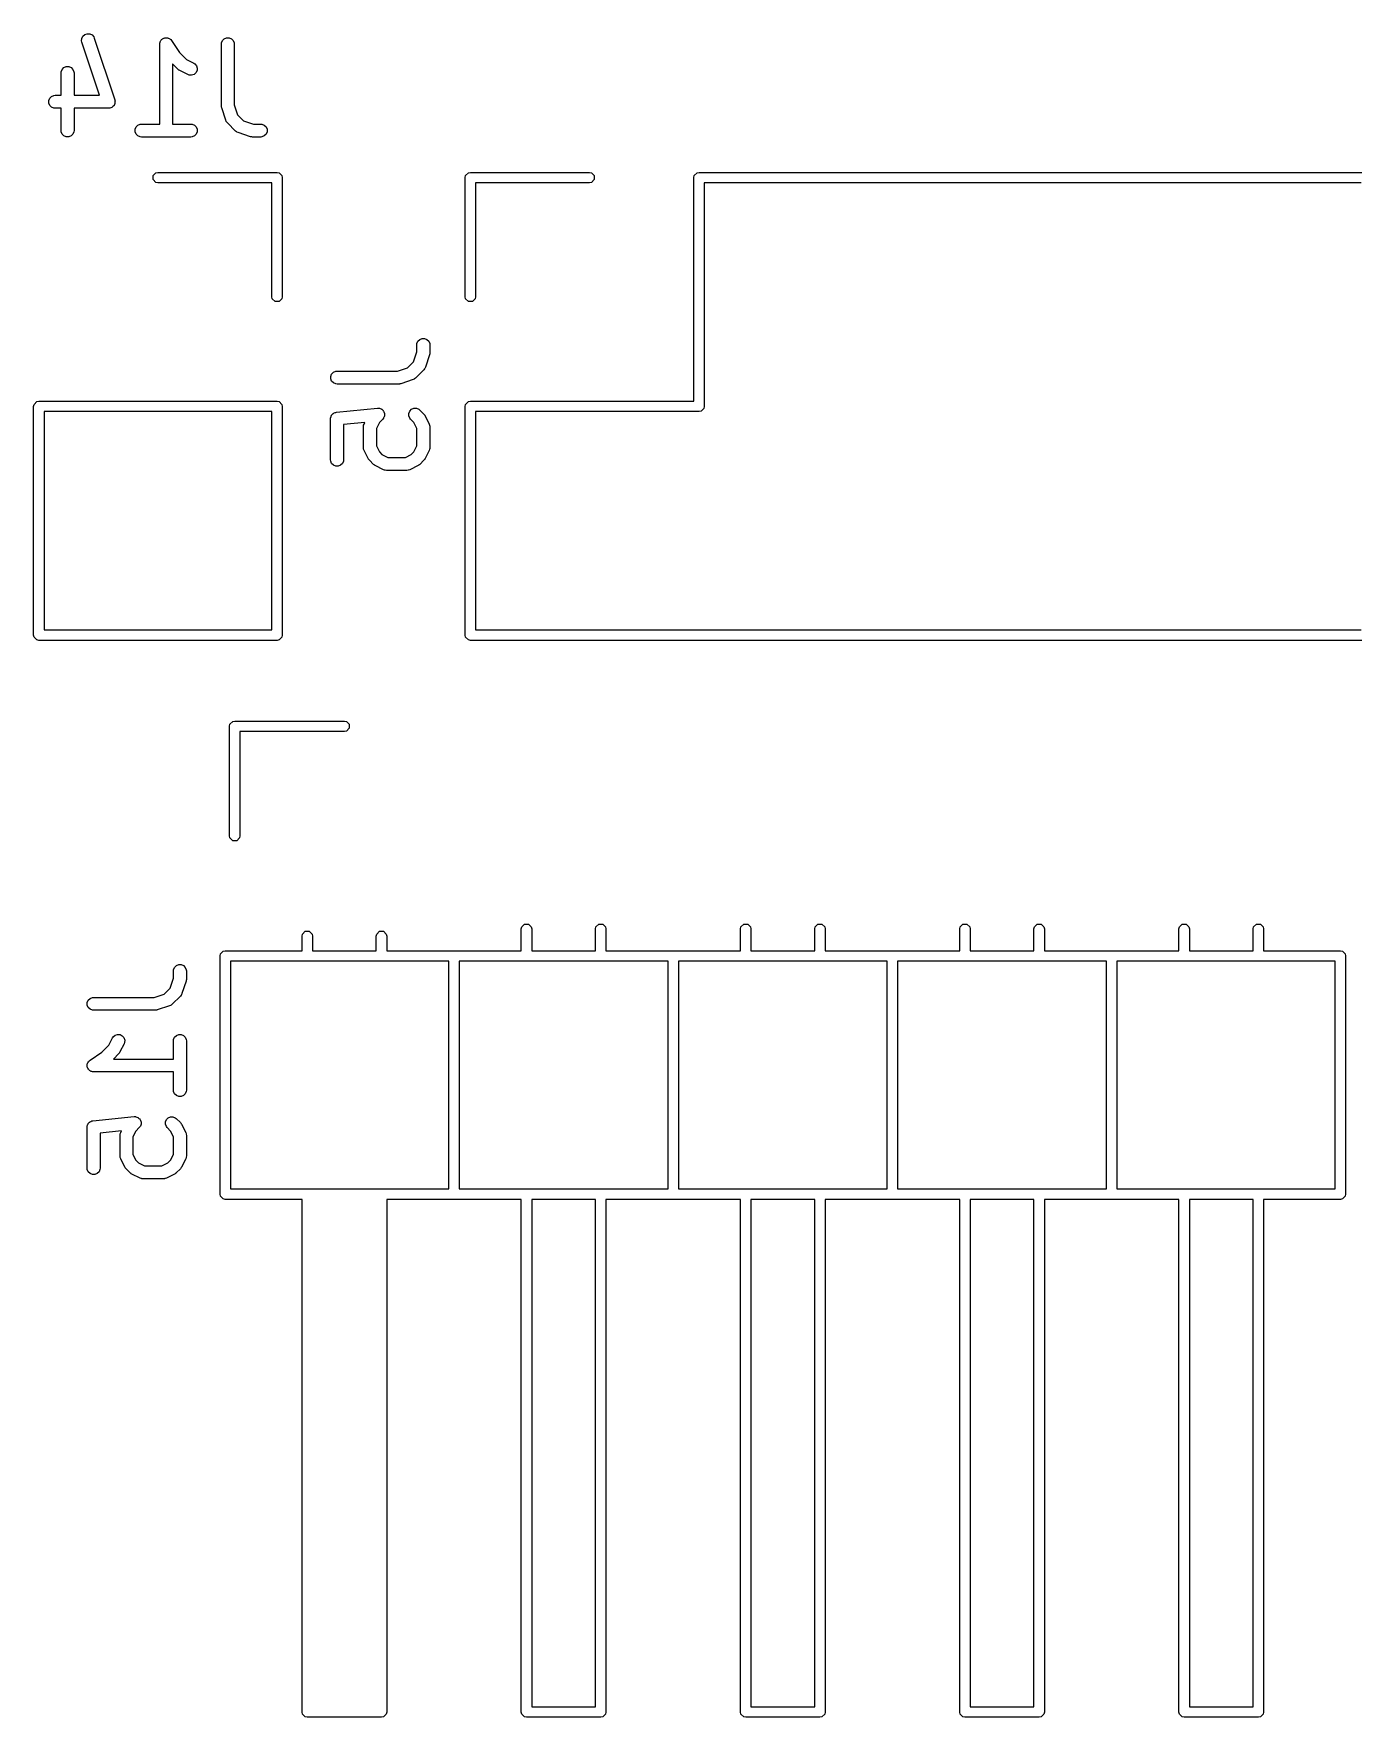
# Model space of a CAD drawing. Extents: x 46.4 to 82.7, y -157.5 to -82.3.
# Drawn here: x 52.56 to 67.85, y -157.45 to -137.95 of the extents above; entities that cross this region are included whole.
import ezdxf

# ---------------------------------------------------------------- set-up
doc = ezdxf.new("R2010")
doc.units = 0
doc.layers.add('BLACK', color=7, linetype='CONTINUOUS')

msp = doc.modelspace()

# ---------------------------------------------------------------- linework, layer by layer
at = {"layer": 'BLACK', "linetype": 'CONTINUOUS'}
for p, q in [((53.116064, -138.03658), (53.118139, -138.00739)), ((53.119324, -138.050917), (53.116064, -138.03658)), ((53.118139, -138.00739), (53.131225, -137.981217)), ((53.324513, -138.666485), (53.119324, -138.050917)), ((53.131225, -137.981217), (53.153332, -137.962043)), ((53.153332, -137.962043), (53.181095, -137.952789)), ((53.181095, -137.952789), (53.210285, -137.954864)), ((53.210285, -137.954864), (53.236458, -137.96795)), ((53.236458, -137.96795), (53.255632, -137.990057)), ((53.255632, -137.990057), (53.261626, -138.003483)), ((53.261626, -138.003483), (53.499721, -138.717767)), ((54.020237, -138.07474), (54.020252, -138.074663)), ((54.020242, -138.074766), (54.020237, -138.07474)), ((54.020237, -138.074819), (54.020242, -138.074766)), ((54.020237, -138.999819), (54.020237, -138.074819)), ((54.020252, -138.074663), (54.021678, -138.060187)), ((54.021678, -138.060187), (54.024519, -138.053326)), ((54.024519, -138.053326), (54.025976, -138.046046)), ((54.025976, -138.046046), (54.030064, -138.03994)), ((54.030064, -138.03994), (54.032877, -138.033151)), ((54.032877, -138.033151), (54.038127, -138.0279)), ((54.038127, -138.0279), (54.042259, -138.021731)), ((54.042259, -138.021731), (54.048373, -138.017654)), ((54.048373, -138.017654), (54.053569, -138.012459)), ((54.053569, -138.012459), (54.060429, -138.009617)), ((54.060429, -138.009617), (54.066608, -138.005498)), ((54.066608, -138.005498), (54.073816, -138.004072)), ((54.073816, -138.004072), (54.080605, -138.00126)), ((54.080605, -138.00126), (54.088032, -138.00126)), ((54.088032, -138.00126), (54.095316, -137.999819)), ((54.095316, -137.999819), (54.102521, -138.00126)), ((54.102521, -138.00126), (54.109869, -138.00126)), ((54.109869, -138.00126), (54.116729, -138.004101)), ((54.116729, -138.004101), (54.12401, -138.005558)), ((54.12401, -138.005558), (54.130115, -138.009646)), ((54.130115, -138.009646), (54.136905, -138.012459)), ((54.136905, -138.012459), (54.142155, -138.017709)), ((54.142155, -138.017709), (54.148325, -138.021841)), ((54.148325, -138.021841), (54.157545, -138.033099)), ((54.157545, -138.033099), (54.157597, -138.033151)), ((54.157597, -138.033151), (54.157606, -138.033173)), ((54.157606, -138.033173), (54.157641, -138.033216)), ((54.157641, -138.033216), (54.248759, -138.169894)), ((54.734523, -138.074819), (54.735964, -138.060187)), ((54.734523, -138.789104), (54.734523, -138.074819)), ((54.735964, -138.060187), (54.747163, -138.033151)), ((54.747163, -138.033151), (54.767855, -138.012459)), ((54.767855, -138.012459), (54.794891, -138.00126)), ((54.794891, -138.00126), (54.824155, -138.00126)), ((54.824155, -138.00126), (54.851191, -138.012459)), ((54.851191, -138.012459), (54.871883, -138.033151)), ((54.871883, -138.033151), (54.883082, -138.060187)), ((54.883082, -138.060187), (54.884523, -138.074819)), ((54.884523, -138.074819), (54.884523, -138.776933)), ((54.248759, -138.169894), (54.33014, -138.251275)), ((54.33014, -138.251275), (54.414492, -138.293451)), ((52.87738, -138.408152), (52.878821, -138.39352)), ((52.87738, -138.666485), (52.87738, -138.408152)), ((52.878821, -138.39352), (52.89002, -138.366484)), ((52.89002, -138.366484), (52.910712, -138.345792)), ((52.910712, -138.345792), (52.937748, -138.334593)), ((52.937748, -138.334593), (52.967012, -138.334593)), ((52.967012, -138.334593), (52.994048, -138.345792)), ((52.994048, -138.345792), (53.01474, -138.366484)), ((53.01474, -138.366484), (53.025939, -138.39352)), ((53.025939, -138.39352), (53.02738, -138.408152)), ((53.02738, -138.408152), (53.02738, -138.666485)), ((54.23268, -138.365947), (54.170237, -138.303504)), ((54.170237, -138.303504), (54.170237, -138.999819)), ((54.23843, -138.370667), (54.23268, -138.365947)), ((54.239729, -138.372164), (54.23843, -138.370667)), ((54.241983, -138.373583), (54.239729, -138.372164)), ((54.244045, -138.375275), (54.241983, -138.373583)), ((54.245877, -138.376033), (54.244045, -138.375275)), ((54.252172, -138.379996), (54.245877, -138.376033)), ((54.34741, -138.427615), (54.252172, -138.379996)), ((54.361141, -138.43287), (54.34741, -138.427615)), ((54.390331, -138.434944), (54.361141, -138.43287)), ((54.418093, -138.42569), (54.390331, -138.434944)), ((54.414492, -138.293451), (54.426935, -138.301283)), ((54.4402, -138.406517), (54.418093, -138.42569)), ((54.426935, -138.301283), (54.446108, -138.323391)), ((54.453288, -138.380342), (54.4402, -138.406517)), ((54.446108, -138.323391), (54.455362, -138.351152)), ((54.455362, -138.351152), (54.453288, -138.380342)), ((52.735964, -138.726853), (52.747163, -138.699817)), ((52.735964, -138.756117), (52.735964, -138.726853)), ((52.747163, -138.783153), (52.735964, -138.756117)), ((52.747163, -138.699817), (52.767855, -138.679125)), ((52.767855, -138.803845), (52.747163, -138.783153)), ((52.767855, -138.679125), (52.794891, -138.667926)), ((52.794891, -138.815044), (52.767855, -138.803845)), ((52.794891, -138.667926), (52.809523, -138.666485)), ((52.809523, -138.816485), (52.794891, -138.815044)), ((52.809523, -138.666485), (52.87738, -138.666485)), ((52.87738, -138.816485), (52.809523, -138.816485)), ((52.87738, -139.074819), (52.87738, -138.816485)), ((53.02738, -138.666485), (53.324513, -138.666485)), ((53.42857, -138.816485), (53.02738, -138.816485)), ((53.02738, -138.816485), (53.02738, -139.074819)), ((53.435975, -138.815755), (53.42857, -138.816485)), ((53.43795, -138.815896), (53.435975, -138.815755)), ((53.439375, -138.81542), (53.43795, -138.815896)), ((53.443202, -138.815044), (53.439375, -138.81542)), ((53.454311, -138.810442), (53.443202, -138.815044)), ((53.465712, -138.806642), (53.454311, -138.810442)), ((53.467747, -138.804876), (53.465712, -138.806642)), ((53.470238, -138.803845), (53.467747, -138.804876)), ((53.47874, -138.795342), (53.470238, -138.803845)), ((53.48782, -138.787468), (53.47874, -138.795342)), ((53.489024, -138.785058), (53.48782, -138.787468)), ((53.49093, -138.783153), (53.489024, -138.785058)), ((53.495532, -138.772041), (53.49093, -138.783153)), ((53.500906, -138.761294), (53.495532, -138.772041)), ((53.499721, -138.717767), (53.50137, -138.725022)), ((53.501096, -138.758608), (53.500906, -138.761294)), ((53.502129, -138.756117), (53.501096, -138.758608)), ((53.50137, -138.725022), (53.502129, -138.726853)), ((53.502129, -138.726853), (53.502129, -138.728357)), ((53.502129, -138.728357), (53.502981, -138.732104)), ((53.502981, -138.732104), (53.502129, -138.744089)), ((53.502129, -138.744089), (53.502129, -138.756117)), ((54.735252, -138.796509), (54.734523, -138.789104)), ((54.735112, -138.798484), (54.735252, -138.796509)), ((54.735702, -138.801081), (54.735112, -138.798484)), ((54.735964, -138.803736), (54.735702, -138.801081)), ((54.736722, -138.805567), (54.735964, -138.803736)), ((54.738372, -138.812821), (54.736722, -138.805567)), ((54.785991, -138.955678), (54.738372, -138.812821)), ((54.884523, -138.776933), (54.922694, -138.891447)), ((53.735964, -139.060187), (53.747163, -139.033151)), ((53.747163, -139.033151), (53.767855, -139.012459)), ((53.767855, -139.012459), (53.794891, -139.00126)), ((53.794891, -139.00126), (53.809523, -138.999819)), ((53.809523, -138.999819), (54.020237, -138.999819)), ((54.170237, -138.999819), (54.380951, -138.999819)), ((54.380951, -138.999819), (54.395583, -139.00126)), ((54.395583, -139.00126), (54.422619, -139.012459)), ((54.422619, -139.012459), (54.443311, -139.033151)), ((54.443311, -139.033151), (54.45451, -139.060187)), ((54.791985, -138.969103), (54.785991, -138.955678)), ((54.793749, -138.971137), (54.791985, -138.969103)), ((54.794781, -138.973628), (54.793749, -138.971137)), ((54.804109, -138.984994), (54.794781, -138.973628)), ((54.899347, -139.080233), (54.804109, -138.984994)), ((54.922694, -138.891447), (54.992894, -138.961648)), ((54.992894, -138.961648), (55.107407, -138.999819)), ((55.107407, -138.999819), (55.190475, -138.999819)), ((55.190475, -138.999819), (55.205107, -139.00126)), ((55.205107, -139.00126), (55.232143, -139.012459)), ((55.232143, -139.012459), (55.252835, -139.033151)), ((55.252835, -139.033151), (55.264034, -139.060187)), ((52.878821, -139.089451), (52.87738, -139.074819)), ((52.89002, -139.116487), (52.878821, -139.089451)), ((52.910712, -139.137179), (52.89002, -139.116487)), ((52.937748, -139.148378), (52.910712, -139.137179)), ((52.967012, -139.148378), (52.937748, -139.148378)), ((52.994048, -139.137179), (52.967012, -139.148378)), ((53.01474, -139.116487), (52.994048, -139.137179)), ((53.025939, -139.089451), (53.01474, -139.116487)), ((53.02738, -139.074819), (53.025939, -139.089451)), ((53.735964, -139.089451), (53.735964, -139.060187)), ((53.747163, -139.116487), (53.735964, -139.089451)), ((53.767855, -139.137179), (53.747163, -139.116487)), ((53.794891, -139.148378), (53.767855, -139.137179)), ((53.809523, -139.149819), (53.794891, -139.148378)), ((54.380951, -139.149819), (53.809523, -139.149819)), ((54.395583, -139.148378), (54.380951, -139.149819)), ((54.422619, -139.137179), (54.395583, -139.148378)), ((54.443311, -139.116487), (54.422619, -139.137179)), ((54.45451, -139.089451), (54.443311, -139.116487)), ((54.45451, -139.060187), (54.45451, -139.089451)), ((54.910712, -139.089561), (54.899347, -139.080233)), ((54.913202, -139.090592), (54.910712, -139.089561)), ((54.915237, -139.092357), (54.913202, -139.090592)), ((54.928663, -139.098351), (54.915237, -139.092357)), ((55.071519, -139.14597), (54.928663, -139.098351)), ((55.078774, -139.147619), (55.071519, -139.14597)), ((55.080605, -139.148378), (55.078774, -139.147619)), ((55.083258, -139.148639), (55.080605, -139.148378)), ((55.085856, -139.14923), (55.083258, -139.148639)), ((55.08783, -139.149089), (55.085856, -139.14923)), ((55.095237, -139.149819), (55.08783, -139.149089)), ((55.190475, -139.149819), (55.095237, -139.149819)), ((55.205107, -139.148378), (55.190475, -139.149819)), ((55.232143, -139.137179), (55.205107, -139.148378)), ((55.252835, -139.116487), (55.232143, -139.137179)), ((55.264034, -139.089451), (55.252835, -139.116487)), ((55.264034, -139.060187), (55.264034, -139.089451)), ((53.944567, -139.597039), (53.977039, -139.564567)), ((53.944567, -139.642961), (53.944567, -139.597039)), ((53.977039, -139.564567), (54, -139.56)), ((54, -139.56), (55.38, -139.56)), ((55.38, -139.56), (55.402961, -139.564567)), ((55.402961, -139.564567), (55.435433, -139.597039)), ((55.435433, -139.597039), (55.44, -139.62)), ((55.44, -139.62), (55.44, -141)), ((57.56, -139.62), (57.564567, -139.597039)), ((57.56, -141), (57.56, -139.62)), ((57.564567, -139.597039), (57.597039, -139.564567)), ((57.597039, -139.564567), (57.62, -139.56)), ((57.62, -139.56), (59, -139.56)), ((59, -139.56), (59.022961, -139.564567)), ((59.022961, -139.564567), (59.055433, -139.597039)), ((59.055433, -139.597039), (59.055433, -139.642961)), ((60.21, -139.62), (60.214567, -139.597039)), ((60.21, -142.21), (60.21, -139.62)), ((60.214567, -139.597039), (60.247039, -139.564567)), ((60.247039, -139.564567), (60.27, -139.56)), ((60.27, -139.56), (68, -139.56)), ((53.977039, -139.675433), (53.944567, -139.642961)), ((54, -139.68), (53.977039, -139.675433)), ((55.32, -139.68), (54, -139.68)), ((55.32, -141), (55.32, -139.68)), ((59, -139.68), (57.68, -139.68)), ((57.68, -139.68), (57.68, -141)), ((59.022961, -139.675433), (59, -139.68)), ((59.055433, -139.642961), (59.022961, -139.675433)), ((60.33, -139.68), (60.33, -142.27)), ((67.94, -139.68), (60.33, -139.68)), ((55.324567, -141.022961), (55.32, -141)), ((55.44, -141), (55.435433, -141.022961)), ((57.564567, -141.022961), (57.56, -141)), ((57.68, -141), (57.675433, -141.022961)), ((55.357039, -141.055433), (55.324567, -141.022961)), ((55.402961, -141.055433), (55.357039, -141.055433)), ((55.435433, -141.022961), (55.402961, -141.055433)), ((57.597039, -141.055433), (57.564567, -141.022961)), ((57.642961, -141.055433), (57.597039, -141.055433)), ((57.675433, -141.022961), (57.642961, -141.055433)), ((56.999819, -141.555714), (57.00126, -141.541082)), ((56.999819, -141.638782), (56.999819, -141.555714)), ((57.00126, -141.541082), (57.012459, -141.514046)), ((57.012459, -141.514046), (57.033151, -141.493354)), ((57.033151, -141.493354), (57.060187, -141.482155)), ((57.060187, -141.482155), (57.089451, -141.482155)), ((57.089451, -141.482155), (57.116487, -141.493354)), ((57.116487, -141.493354), (57.137179, -141.514046)), ((57.137179, -141.514046), (57.148378, -141.541082)), ((57.148378, -141.541082), (57.149819, -141.555714)), ((57.149819, -141.555714), (57.149819, -141.650952)), ((56.891447, -141.823494), (56.961648, -141.753294)), ((56.961648, -141.753294), (56.999819, -141.638782)), ((57.14597, -141.67467), (57.098351, -141.817526)), ((57.147619, -141.667414), (57.14597, -141.67467)), ((57.148378, -141.665584), (57.147619, -141.667414)), ((57.148639, -141.66293), (57.148378, -141.665584)), ((57.14923, -141.660333), (57.148639, -141.66293)), ((57.149819, -141.650952), (57.149089, -141.658358)), ((57.149089, -141.658358), (57.14923, -141.660333)), ((56.00126, -141.922034), (56.012459, -141.894998)), ((56.00126, -141.951298), (56.00126, -141.922034)), ((56.012459, -141.978334), (56.00126, -141.951298)), ((56.012459, -141.894998), (56.033151, -141.874306)), ((56.033151, -141.874306), (56.060187, -141.863107)), ((56.060187, -141.863107), (56.074819, -141.861666)), ((56.074819, -141.861666), (56.776934, -141.861666)), ((56.776934, -141.861666), (56.891447, -141.823494)), ((56.955678, -141.960198), (56.812821, -142.007817)), ((56.969103, -141.954204), (56.955678, -141.960198)), ((56.971137, -141.952439), (56.969103, -141.954204)), ((56.973628, -141.951408), (56.971137, -141.952439)), ((56.984994, -141.94208), (56.973628, -141.951408)), ((57.080233, -141.846842), (56.984994, -141.94208)), ((57.089561, -141.835477), (57.080233, -141.846842)), ((57.090592, -141.832986), (57.089561, -141.835477)), ((57.092357, -141.830952), (57.090592, -141.832986)), ((57.098351, -141.817526), (57.092357, -141.830952)), ((56.033151, -141.999026), (56.012459, -141.978334)), ((56.060187, -142.010225), (56.033151, -141.999026)), ((56.074819, -142.011666), (56.060187, -142.010225)), ((56.789104, -142.011666), (56.074819, -142.011666)), ((56.796509, -142.010936), (56.789104, -142.011666)), ((56.798484, -142.011077), (56.796509, -142.010936)), ((56.801081, -142.010486), (56.798484, -142.011077)), ((56.803736, -142.010225), (56.801081, -142.010486)), ((56.805567, -142.009466), (56.803736, -142.010225)), ((56.812821, -142.007817), (56.805567, -142.009466)), ((52.56, -142.27), (52.564567, -142.247039)), ((52.56, -144.92), (52.56, -142.27)), ((52.564567, -142.247039), (52.597039, -142.214567)), ((52.597039, -142.214567), (52.62, -142.21)), ((52.62, -142.21), (55.38, -142.21)), ((52.68, -142.33), (52.68, -144.86)), ((55.32, -142.33), (52.68, -142.33)), ((55.32, -144.86), (55.32, -142.33)), ((55.38, -142.21), (55.402961, -142.214567)), ((55.402961, -142.214567), (55.435433, -142.247039)), ((55.435433, -142.247039), (55.44, -142.27)), ((55.44, -142.27), (55.44, -144.92)), ((56.012459, -142.371189), (56.020212, -142.363435)), ((56.020212, -142.363435), (56.027153, -142.354953)), ((56.027153, -142.354953), (56.030479, -142.353168)), ((56.030479, -142.353168), (56.033151, -142.350497)), ((56.033151, -142.350497), (56.04328, -142.346301)), ((56.04328, -142.346301), (56.05294, -142.341119)), ((56.05294, -142.341119), (56.058464, -142.340011)), ((56.058464, -142.340011), (56.060187, -142.339298)), ((56.060187, -142.339298), (56.062024, -142.339298)), ((56.062024, -142.339298), (56.067356, -142.338229)), ((56.067356, -142.338229), (56.543546, -142.29061)), ((56.543546, -142.29061), (56.558249, -142.290588)), ((56.558249, -142.290588), (56.561865, -142.291679)), ((56.561865, -142.291679), (56.56564, -142.291679)), ((56.56564, -142.291679), (56.575764, -142.295872)), ((56.575764, -142.295872), (56.586265, -142.299041)), ((56.586265, -142.299041), (56.589189, -142.301433)), ((56.589189, -142.301433), (56.592676, -142.302878)), ((56.592676, -142.302878), (56.600424, -142.310626)), ((56.600424, -142.310626), (56.608913, -142.317572)), ((56.608913, -142.317572), (56.610698, -142.3209)), ((56.610698, -142.3209), (56.613369, -142.323571)), ((56.613369, -142.323571), (56.617562, -142.333695)), ((56.617562, -142.333695), (56.622747, -142.343359)), ((56.622747, -142.343359), (56.623122, -142.347118)), ((56.623122, -142.347118), (56.624568, -142.350607)), ((56.624568, -142.350607), (56.624568, -142.361568)), ((56.624568, -142.361568), (56.625659, -142.372478)), ((56.906021, -142.350607), (56.917219, -142.323571)), ((56.906021, -142.37987), (56.906021, -142.350607)), ((56.917219, -142.323571), (56.937912, -142.302878)), ((56.937912, -142.302878), (56.964948, -142.291679)), ((56.964948, -142.291679), (56.994211, -142.291679)), ((56.994211, -142.291679), (57.021247, -142.302877)), ((57.021247, -142.302877), (57.032612, -142.312204)), ((57.032612, -142.312204), (57.080232, -142.359823)), ((57.080232, -142.359823), (57.08495, -142.365572)), ((57.08495, -142.365572), (57.08645, -142.366873)), ((57.56, -142.27), (57.564567, -142.247039)), ((57.56, -144.92), (57.56, -142.27)), ((57.564567, -142.247039), (57.597039, -142.214567)), ((57.597039, -142.214567), (57.62, -142.21)), ((57.62, -142.21), (60.21, -142.21)), ((60.27, -142.33), (57.68, -142.33)), ((57.68, -142.33), (57.68, -144.86)), ((60.292961, -142.325433), (60.27, -142.33)), ((60.325433, -142.292961), (60.292961, -142.325433)), ((60.33, -142.27), (60.325433, -142.292961)), ((55.999819, -142.412857), (56.000351, -142.407445)), ((55.999819, -142.889047), (55.999819, -142.412857)), ((56.000169, -142.405617), (56.000707, -142.40383)), ((56.000351, -142.407445), (56.000169, -142.405617)), ((56.000707, -142.40383), (56.00126, -142.398225)), ((56.00126, -142.398225), (56.005454, -142.388098)), ((56.005454, -142.388098), (56.008622, -142.377601)), ((56.008622, -142.377601), (56.011013, -142.374677)), ((56.011013, -142.374677), (56.012459, -142.371189)), ((56.398009, -142.455912), (56.149819, -142.480731)), ((56.149819, -142.480731), (56.149819, -142.889047)), ((56.380771, -142.508095), (56.382212, -142.493463)), ((56.380771, -142.74619), (56.380771, -142.508095)), ((56.382212, -142.493463), (56.383243, -142.490973)), ((56.383243, -142.490973), (56.383434, -142.488286)), ((56.383434, -142.488286), (56.388689, -142.474554)), ((56.388689, -142.474554), (56.398009, -142.455912)), ((56.565029, -142.457284), (56.530771, -142.5258)), ((56.530771, -142.5258), (56.530771, -142.728485)), ((56.604042, -142.418271), (56.565029, -142.457284)), ((56.613369, -142.406906), (56.604042, -142.418271)), ((56.614814, -142.403417), (56.613369, -142.406906)), ((56.617206, -142.400494), (56.614814, -142.403417)), ((56.620373, -142.389996), (56.617206, -142.400494)), ((56.624568, -142.37987), (56.620373, -142.389996)), ((56.625659, -142.372478), (56.624568, -142.376093)), ((56.624568, -142.376093), (56.624568, -142.37987)), ((56.91722, -142.406906), (56.906021, -142.37987)), ((56.926548, -142.418272), (56.91722, -142.406906)), ((56.965561, -142.457284), (56.926548, -142.418272)), ((56.999819, -142.5258), (56.965561, -142.457284)), ((56.999819, -142.728485), (56.999819, -142.5258)), ((57.08645, -142.366873), (57.087872, -142.369132)), ((57.087872, -142.369132), (57.08956, -142.371189)), ((57.08956, -142.371189), (57.090317, -142.373016)), ((57.090317, -142.373016), (57.094282, -142.379316)), ((57.094282, -142.379316), (57.141901, -142.474554)), ((57.141901, -142.474554), (57.147156, -142.488285)), ((57.147156, -142.488285), (57.147347, -142.490974)), ((57.147347, -142.490974), (57.148378, -142.493463)), ((57.148378, -142.493463), (57.149819, -142.508095)), ((57.149819, -142.508095), (57.149819, -142.74619)), ((56.382212, -142.760822), (56.380771, -142.74619)), ((56.530771, -142.728485), (56.565029, -142.797001)), ((56.965561, -142.797), (56.999819, -142.728485)), ((57.149819, -142.74619), (57.148378, -142.760822)), ((56.00126, -142.903679), (55.999819, -142.889047)), ((56.012459, -142.930715), (56.00126, -142.903679)), ((56.033151, -142.951407), (56.012459, -142.930715)), ((56.137179, -142.930715), (56.116487, -142.951407)), ((56.148378, -142.903679), (56.137179, -142.930715)), ((56.149819, -142.889047), (56.148378, -142.903679)), ((56.383243, -142.763311), (56.382212, -142.760822)), ((56.383434, -142.765999), (56.383243, -142.763311)), ((56.388689, -142.779731), (56.383434, -142.765999)), ((56.436308, -142.874969), (56.388689, -142.779731)), ((56.440272, -142.881268), (56.436308, -142.874969)), ((56.44103, -142.883096), (56.440272, -142.881268)), ((56.442718, -142.885152), (56.44103, -142.883096)), ((56.44414, -142.887412), (56.442718, -142.885152)), ((56.445638, -142.888711), (56.44414, -142.887412)), ((56.450357, -142.894461), (56.445638, -142.888711)), ((56.497976, -142.94208), (56.450357, -142.894461)), ((56.503725, -142.946798), (56.497976, -142.94208)), ((56.505025, -142.948297), (56.503725, -142.946798)), ((56.507284, -142.949718), (56.505025, -142.948297)), ((56.509341, -142.951407), (56.507284, -142.949718)), ((56.565029, -142.797001), (56.595436, -142.827408)), ((56.595436, -142.827408), (56.663952, -142.861666)), ((56.663952, -142.861666), (56.866637, -142.861666)), ((56.866637, -142.861666), (56.935153, -142.827407)), ((56.935153, -142.827407), (56.965561, -142.797)), ((57.023305, -142.949718), (57.021247, -142.951408)), ((57.025564, -142.948297), (57.023305, -142.949718)), ((57.026863, -142.946798), (57.025564, -142.948297)), ((57.032612, -142.942081), (57.026863, -142.946798)), ((57.080232, -142.894462), (57.032612, -142.942081)), ((57.08495, -142.888712), (57.080232, -142.894462)), ((57.08645, -142.887412), (57.08495, -142.888712)), ((57.087872, -142.885152), (57.08645, -142.887412)), ((57.08956, -142.883096), (57.087872, -142.885152)), ((57.090317, -142.881268), (57.08956, -142.883096)), ((57.094282, -142.874969), (57.090317, -142.881268)), ((57.141901, -142.779731), (57.094282, -142.874969)), ((57.147156, -142.766), (57.141901, -142.779731)), ((57.147347, -142.76331), (57.147156, -142.766)), ((57.148378, -142.760822), (57.147347, -142.76331)), ((56.060187, -142.962606), (56.033151, -142.951407)), ((56.089451, -142.962606), (56.060187, -142.962606)), ((56.116487, -142.951407), (56.089451, -142.962606)), ((56.511168, -142.952164), (56.509341, -142.951407)), ((56.517468, -142.956129), (56.511168, -142.952164)), ((56.612706, -143.003748), (56.517468, -142.956129)), ((56.626437, -143.009003), (56.612706, -143.003748)), ((56.629126, -143.009194), (56.626437, -143.009003)), ((56.631615, -143.010225), (56.629126, -143.009194)), ((56.646247, -143.011666), (56.631615, -143.010225)), ((56.884342, -143.011666), (56.646247, -143.011666)), ((56.898974, -143.010225), (56.884342, -143.011666)), ((56.901463, -143.009193), (56.898974, -143.010225)), ((56.904151, -143.009003), (56.901463, -143.009193)), ((56.917883, -143.003748), (56.904151, -143.009003)), ((57.013121, -142.956129), (56.917883, -143.003748)), ((57.019417, -142.952165), (57.013121, -142.956129)), ((57.021247, -142.951408), (57.019417, -142.952165)), ((52.68, -144.86), (55.32, -144.86)), ((57.68, -144.86), (67.94, -144.86)), ((52.564567, -144.942961), (52.56, -144.92)), ((52.597039, -144.975433), (52.564567, -144.942961)), ((52.62, -144.98), (52.597039, -144.975433)), ((55.38, -144.98), (52.62, -144.98)), ((55.402961, -144.975433), (55.38, -144.98)), ((55.435433, -144.942961), (55.402961, -144.975433)), ((55.44, -144.92), (55.435433, -144.942961)), ((57.564567, -144.942961), (57.56, -144.92)), ((57.597039, -144.975433), (57.564567, -144.942961)), ((57.62, -144.98), (57.597039, -144.975433)), ((68, -144.98), (57.62, -144.98)), ((54.83, -145.975), (54.834567, -145.952039)), ((54.83, -147.245), (54.83, -145.975)), ((54.834567, -145.952039), (54.867039, -145.919567)), ((54.867039, -145.919567), (54.89, -145.915)), ((54.89, -145.915), (56.16, -145.915)), ((56.16, -146.035), (54.95, -146.035)), ((54.95, -146.035), (54.95, -147.245)), ((56.16, -145.915), (56.182961, -145.919567)), ((56.182961, -146.030433), (56.16, -146.035)), ((56.182961, -145.919567), (56.215433, -145.952039)), ((56.215433, -145.997961), (56.182961, -146.030433)), ((56.215433, -145.952039), (56.215433, -145.997961)), ((54.834567, -147.267961), (54.83, -147.245)), ((54.867039, -147.300433), (54.834567, -147.267961)), ((54.912961, -147.300433), (54.867039, -147.300433)), ((54.945433, -147.267961), (54.912961, -147.300433)), ((54.95, -147.245), (54.945433, -147.267961)), ((55.67, -148.405), (55.674567, -148.382039)), ((55.67, -148.575), (55.67, -148.405)), ((55.674567, -148.382039), (55.707039, -148.349567)), ((55.707039, -148.349567), (55.752961, -148.349567)), ((55.752961, -148.349567), (55.785433, -148.382039)), ((55.785433, -148.382039), (55.79, -148.405)), ((55.79, -148.405), (55.79, -148.575)), ((56.53, -148.405), (56.534567, -148.382039)), ((56.53, -148.575), (56.53, -148.405)), ((56.534567, -148.382039), (56.567039, -148.349567)), ((56.567039, -148.349567), (56.612961, -148.349567)), ((56.612961, -148.349567), (56.645433, -148.382039)), ((56.645433, -148.382039), (56.65, -148.405)), ((56.65, -148.405), (56.65, -148.575)), ((58.21, -148.322358), (58.214567, -148.299397)), ((58.21, -148.575), (58.21, -148.322358)), ((58.214567, -148.299397), (58.247039, -148.266925)), ((58.247039, -148.266925), (58.292961, -148.266925)), ((58.292961, -148.266925), (58.325433, -148.299397)), ((58.325433, -148.299397), (58.33, -148.322358)), ((58.33, -148.322358), (58.33, -148.575)), ((59.07, -148.322358), (59.074567, -148.299397)), ((59.07, -148.575), (59.07, -148.322358)), ((59.074567, -148.299397), (59.107039, -148.266925)), ((59.107039, -148.266925), (59.152961, -148.266925)), ((59.152961, -148.266925), (59.185433, -148.299397)), ((59.185433, -148.299397), (59.19, -148.322358)), ((59.19, -148.322358), (59.19, -148.575)), ((60.75, -148.322358), (60.754567, -148.299397)), ((60.75, -148.575), (60.75, -148.322358)), ((60.754567, -148.299397), (60.787039, -148.266925)), ((60.787039, -148.266925), (60.832961, -148.266925)), ((60.832961, -148.266925), (60.865433, -148.299397)), ((60.865433, -148.299397), (60.87, -148.322358)), ((60.87, -148.322358), (60.87, -148.575)), ((61.61, -148.322358), (61.614567, -148.299397)), ((61.61, -148.575), (61.61, -148.322358)), ((61.614567, -148.299397), (61.647039, -148.266925)), ((61.647039, -148.266925), (61.692961, -148.266925)), ((61.692961, -148.266925), (61.725433, -148.299397)), ((61.725433, -148.299397), (61.73, -148.322358)), ((61.73, -148.322358), (61.73, -148.575)), ((63.29, -148.322358), (63.294567, -148.299397)), ((63.29, -148.575), (63.29, -148.322358)), ((63.294567, -148.299397), (63.327039, -148.266925)), ((63.327039, -148.266925), (63.372961, -148.266925)), ((63.372961, -148.266925), (63.405433, -148.299397)), ((63.405433, -148.299397), (63.41, -148.322358)), ((63.41, -148.322358), (63.41, -148.575)), ((64.15, -148.322358), (64.154567, -148.299397)), ((64.15, -148.575), (64.15, -148.322358)), ((64.154567, -148.299397), (64.187039, -148.266925)), ((64.187039, -148.266925), (64.232961, -148.266925)), ((64.232961, -148.266925), (64.265433, -148.299397)), ((64.265433, -148.299397), (64.27, -148.322358)), ((64.27, -148.322358), (64.27, -148.575)), ((65.83, -148.322358), (65.834567, -148.299397)), ((65.83, -148.575), (65.83, -148.322358)), ((65.834567, -148.299397), (65.867039, -148.266925)), ((65.867039, -148.266925), (65.912961, -148.266925)), ((65.912961, -148.266925), (65.945433, -148.299397)), ((65.945433, -148.299397), (65.95, -148.322358)), ((65.95, -148.322358), (65.95, -148.575)), ((66.69, -148.322358), (66.694567, -148.299397)), ((66.69, -148.575), (66.69, -148.322358)), ((66.694567, -148.299397), (66.727039, -148.266925)), ((66.727039, -148.266925), (66.772961, -148.266925)), ((66.772961, -148.266925), (66.805433, -148.299397)), ((66.805433, -148.299397), (66.81, -148.322358)), ((66.81, -148.322358), (66.81, -148.575)), ((54.724567, -148.612039), (54.757039, -148.579567)), ((54.757039, -148.579567), (54.78, -148.575)), ((54.78, -148.575), (55.67, -148.575)), ((55.79, -148.575), (56.53, -148.575)), ((56.65, -148.575), (58.21, -148.575)), ((58.33, -148.575), (59.07, -148.575)), ((59.19, -148.575), (60.75, -148.575)), ((60.87, -148.575), (61.61, -148.575)), ((61.73, -148.575), (63.29, -148.575)), ((63.41, -148.575), (64.15, -148.575)), ((64.27, -148.575), (65.83, -148.575)), ((65.95, -148.575), (66.69, -148.575)), ((66.81, -148.575), (67.7, -148.575)), ((67.7, -148.575), (67.722961, -148.579567)), ((67.722961, -148.579567), (67.755433, -148.612039)), ((54.179819, -148.809524), (54.18126, -148.794892)), ((54.18126, -148.794892), (54.192459, -148.767856)), ((54.192459, -148.767856), (54.213151, -148.747164)), ((54.213151, -148.747164), (54.240187, -148.735965)), ((54.240187, -148.735965), (54.269451, -148.735965)), ((54.269451, -148.735965), (54.296487, -148.747164)), ((54.296487, -148.747164), (54.317179, -148.767856)), ((54.317179, -148.767856), (54.328378, -148.794892)), ((54.328378, -148.794892), (54.329819, -148.809524)), ((54.72, -148.635), (54.724567, -148.612039)), ((54.72, -151.395), (54.72, -148.635)), ((54.84, -148.695), (54.84, -151.335)), ((57.37, -148.695), (54.84, -148.695)), ((57.37, -151.335), (57.37, -148.695)), ((57.49, -148.695), (57.49, -151.335)), ((59.91, -148.695), (57.49, -148.695)), ((59.91, -151.335), (59.91, -148.695)), ((60.03, -148.695), (60.03, -151.335)), ((62.45, -148.695), (60.03, -148.695)), ((62.45, -151.335), (62.45, -148.695)), ((62.57, -148.695), (62.57, -151.335)), ((64.99, -148.695), (62.57, -148.695)), ((64.99, -151.335), (64.99, -148.695)), ((65.11, -148.695), (65.11, -151.335)), ((67.64, -148.695), (65.11, -148.695)), ((67.64, -151.335), (67.64, -148.695)), ((67.755433, -148.612039), (67.76, -148.635)), ((67.76, -148.635), (67.76, -151.395)), ((54.141648, -149.007104), (54.179819, -148.892592)), ((54.179819, -148.892592), (54.179819, -148.809524)), ((54.32597, -148.92848), (54.278351, -149.071336)), ((54.327619, -148.921224), (54.32597, -148.92848)), ((54.328378, -148.919394), (54.327619, -148.921224)), ((54.328639, -148.91674), (54.328378, -148.919394)), ((54.32923, -148.914143), (54.328639, -148.91674)), ((54.329819, -148.904762), (54.329089, -148.912168)), ((54.329089, -148.912168), (54.32923, -148.914143)), ((54.329819, -148.809524), (54.329819, -148.904762)), ((53.18126, -149.175844), (53.192459, -149.148808)), ((53.18126, -149.205108), (53.18126, -149.175844)), ((53.192459, -149.148808), (53.213151, -149.128116)), ((53.213151, -149.128116), (53.240187, -149.116917)), ((53.240187, -149.116917), (53.254819, -149.115476)), ((53.254819, -149.115476), (53.956934, -149.115476)), ((53.956934, -149.115476), (54.071447, -149.077304)), ((54.071447, -149.077304), (54.141648, -149.007104)), ((54.260233, -149.100652), (54.164994, -149.19589)), ((54.269561, -149.089287), (54.260233, -149.100652)), ((54.270592, -149.086796), (54.269561, -149.089287)), ((54.272357, -149.084762), (54.270592, -149.086796)), ((54.278351, -149.071336), (54.272357, -149.084762)), ((53.192459, -149.232144), (53.18126, -149.205108)), ((53.213151, -149.252836), (53.192459, -149.232144)), ((53.240187, -149.264035), (53.213151, -149.252836)), ((53.254819, -149.265476), (53.240187, -149.264035)), ((53.969104, -149.265476), (53.254819, -149.265476)), ((53.976509, -149.264746), (53.969104, -149.265476)), ((53.978484, -149.264887), (53.976509, -149.264746)), ((53.981081, -149.264296), (53.978484, -149.264887)), ((53.983736, -149.264035), (53.981081, -149.264296)), ((53.985567, -149.263276), (53.983736, -149.264035)), ((53.992821, -149.261627), (53.985567, -149.263276)), ((54.135678, -149.214008), (53.992821, -149.261627)), ((54.149103, -149.208014), (54.135678, -149.214008)), ((54.151137, -149.206249), (54.149103, -149.208014)), ((54.153628, -149.205218), (54.151137, -149.206249)), ((54.164994, -149.19589), (54.153628, -149.205218)), ((53.473451, -149.585507), (53.481283, -149.573064)), ((53.481283, -149.573064), (53.503391, -149.553891)), ((53.503391, -149.553891), (53.531152, -149.544637)), ((53.531152, -149.544637), (53.560342, -149.546711)), ((53.560342, -149.546711), (53.586517, -149.559799)), ((53.586517, -149.559799), (53.60569, -149.581906)), ((53.60569, -149.581906), (53.614944, -149.609668)), ((54.18126, -149.604416), (54.192459, -149.57738)), ((54.192459, -149.57738), (54.213151, -149.556688)), ((54.213151, -149.556688), (54.240187, -149.545489)), ((54.240187, -149.545489), (54.269451, -149.545489)), ((54.269451, -149.545489), (54.296487, -149.556688)), ((54.296487, -149.556688), (54.317179, -149.57738)), ((54.317179, -149.57738), (54.328378, -149.604416)), ((53.213216, -149.842358), (53.349894, -149.751239)), ((53.349894, -149.751239), (53.431275, -149.669859)), ((53.431275, -149.669859), (53.473451, -149.585507)), ((53.545947, -149.767319), (53.483504, -149.829762)), ((53.550667, -149.761568), (53.545947, -149.767319)), ((53.552164, -149.76027), (53.550667, -149.761568)), ((53.553583, -149.758015), (53.552164, -149.76027)), ((53.555275, -149.755954), (53.553583, -149.758015)), ((53.556033, -149.754121), (53.555275, -149.755954)), ((53.559996, -149.747827), (53.556033, -149.754121)), ((53.607615, -149.652589), (53.559996, -149.747827)), ((53.61287, -149.638858), (53.607615, -149.652589)), ((53.614944, -149.609668), (53.61287, -149.638858)), ((54.179819, -149.619048), (54.18126, -149.604416)), ((54.179819, -149.829762), (54.179819, -149.619048)), ((54.328378, -149.604416), (54.329819, -149.619048)), ((54.329819, -149.619048), (54.329819, -150.190476)), ((53.179819, -149.904683), (53.18126, -149.897478)), ((53.18126, -149.911967), (53.179819, -149.904683)), ((53.18126, -149.89013), (53.184101, -149.883269)), ((53.18126, -149.897478), (53.18126, -149.89013)), ((53.18126, -149.919394), (53.18126, -149.911967)), ((53.184072, -149.926182), (53.18126, -149.919394)), ((53.185498, -149.933391), (53.184072, -149.926182)), ((53.184101, -149.883269), (53.185558, -149.875989)), ((53.189617, -149.939569), (53.185498, -149.933391)), ((53.185558, -149.875989), (53.189646, -149.869883)), ((53.192459, -149.94643), (53.189617, -149.939569)), ((53.189646, -149.869883), (53.192459, -149.863094)), ((53.192459, -149.863094), (53.197709, -149.857843)), ((53.197654, -149.951625), (53.192459, -149.94643)), ((53.201731, -149.95774), (53.197654, -149.951625)), ((53.197709, -149.857843), (53.201841, -149.851674)), ((53.2079, -149.961871), (53.201731, -149.95774)), ((53.201841, -149.851674), (53.213099, -149.842453)), ((53.213151, -149.967122), (53.2079, -149.961871)), ((53.213099, -149.842453), (53.213151, -149.842402)), ((53.213151, -149.842402), (53.213173, -149.842392)), ((53.21994, -149.969934), (53.213151, -149.967122)), ((53.213173, -149.842392), (53.213216, -149.842358)), ((53.226046, -149.974023), (53.21994, -149.969934)), ((53.483504, -149.829762), (54.179819, -149.829762)), ((53.233326, -149.975479), (53.226046, -149.974023)), ((53.240187, -149.978321), (53.233326, -149.975479)), ((53.254663, -149.979746), (53.240187, -149.978321)), ((53.25474, -149.979762), (53.254663, -149.979746)), ((53.254766, -149.979756), (53.25474, -149.979762)), ((53.254819, -149.979762), (53.254766, -149.979756)), ((54.179819, -149.979762), (53.254819, -149.979762)), ((54.179819, -150.190476), (54.179819, -149.979762)), ((54.18126, -150.205108), (54.179819, -150.190476)), ((54.192459, -150.232144), (54.18126, -150.205108)), ((54.213151, -150.252836), (54.192459, -150.232144)), ((54.240187, -150.264035), (54.213151, -150.252836)), ((54.269451, -150.264035), (54.240187, -150.264035)), ((54.296487, -150.252836), (54.269451, -150.264035)), ((54.317179, -150.232144), (54.296487, -150.252836)), ((54.328378, -150.205108), (54.317179, -150.232144)), ((54.329819, -150.190476), (54.328378, -150.205108)), ((53.210479, -150.559359), (53.213151, -150.556688)), ((53.213151, -150.556688), (53.22328, -150.552492)), ((53.22328, -150.552492), (53.23294, -150.54731)), ((53.23294, -150.54731), (53.238464, -150.546202)), ((53.238464, -150.546202), (53.240187, -150.545489)), ((53.240187, -150.545489), (53.242024, -150.545489)), ((53.242024, -150.545489), (53.247356, -150.54442)), ((53.247356, -150.54442), (53.723546, -150.496801)), ((53.723546, -150.496801), (53.738249, -150.496779)), ((53.738249, -150.496779), (53.741865, -150.49787)), ((53.741865, -150.49787), (53.74564, -150.49787)), ((53.74564, -150.49787), (53.755764, -150.502063)), ((53.755764, -150.502063), (53.766265, -150.505232)), ((53.766265, -150.505232), (53.769189, -150.507624)), ((53.769189, -150.507624), (53.772676, -150.509069)), ((53.772676, -150.509069), (53.780424, -150.516817)), ((53.780424, -150.516817), (53.788913, -150.523763)), ((53.788913, -150.523763), (53.790698, -150.527091)), ((53.790698, -150.527091), (53.793369, -150.529762)), ((53.793369, -150.529762), (53.797562, -150.539886)), ((53.797562, -150.539886), (53.802747, -150.54955)), ((53.802747, -150.54955), (53.803122, -150.553309)), ((53.803122, -150.553309), (53.804568, -150.556798)), ((53.804568, -150.556798), (53.804568, -150.567759)), ((54.086021, -150.556798), (54.097219, -150.529762)), ((54.086021, -150.586061), (54.086021, -150.556798)), ((54.097219, -150.529762), (54.117912, -150.509069)), ((54.117912, -150.509069), (54.144948, -150.49787)), ((54.144948, -150.49787), (54.174211, -150.49787)), ((54.174211, -150.49787), (54.201247, -150.509068)), ((54.201247, -150.509068), (54.212612, -150.518395)), ((54.212612, -150.518395), (54.260232, -150.566014)), ((53.179819, -150.619048), (53.180351, -150.613636)), ((53.179819, -151.095238), (53.179819, -150.619048)), ((53.180169, -150.611808), (53.180707, -150.610021)), ((53.180351, -150.613636), (53.180169, -150.611808)), ((53.180707, -150.610021), (53.18126, -150.604416)), ((53.18126, -150.604416), (53.185454, -150.594289)), ((53.185454, -150.594289), (53.188622, -150.583792)), ((53.188622, -150.583792), (53.191013, -150.580868)), ((53.191013, -150.580868), (53.192459, -150.57738)), ((53.192459, -150.57738), (53.200212, -150.569626)), ((53.200212, -150.569626), (53.207153, -150.561144)), ((53.207153, -150.561144), (53.210479, -150.559359)), ((53.578009, -150.662103), (53.329819, -150.686922)), ((53.329819, -150.686922), (53.329819, -151.095238)), ((53.560771, -150.714286), (53.562212, -150.699654)), ((53.560771, -150.952381), (53.560771, -150.714286)), ((53.562212, -150.699654), (53.563243, -150.697164)), ((53.563243, -150.697164), (53.563434, -150.694477)), ((53.563434, -150.694477), (53.568689, -150.680745)), ((53.568689, -150.680745), (53.578009, -150.662103)), ((53.745029, -150.663475), (53.710771, -150.731991)), ((53.710771, -150.731991), (53.710771, -150.934676)), ((53.784042, -150.624462), (53.745029, -150.663475)), ((53.793369, -150.613097), (53.784042, -150.624462)), ((53.794814, -150.609608), (53.793369, -150.613097)), ((53.797206, -150.606685), (53.794814, -150.609608)), ((53.800373, -150.596187), (53.797206, -150.606685)), ((53.804568, -150.586061), (53.800373, -150.596187)), ((53.804568, -150.567759), (53.805659, -150.578669)), ((53.805659, -150.578669), (53.804568, -150.582284)), ((53.804568, -150.582284), (53.804568, -150.586061)), ((54.09722, -150.613097), (54.086021, -150.586061)), ((54.106548, -150.624463), (54.09722, -150.613097)), ((54.145561, -150.663475), (54.106548, -150.624463)), ((54.179819, -150.731991), (54.145561, -150.663475)), ((54.179819, -150.934676), (54.179819, -150.731991)), ((54.260232, -150.566014), (54.26495, -150.571763)), ((54.26495, -150.571763), (54.26645, -150.573064)), ((54.26645, -150.573064), (54.267872, -150.575323)), ((54.267872, -150.575323), (54.26956, -150.57738)), ((54.26956, -150.57738), (54.270317, -150.579207)), ((54.270317, -150.579207), (54.274282, -150.585507)), ((54.274282, -150.585507), (54.321901, -150.680745)), ((54.321901, -150.680745), (54.327156, -150.694476)), ((54.327156, -150.694476), (54.327347, -150.697165)), ((54.327347, -150.697165), (54.328378, -150.699654)), ((54.328378, -150.699654), (54.329819, -150.714286)), ((54.329819, -150.714286), (54.329819, -150.952381)), ((53.710771, -150.934676), (53.745029, -151.003192)), ((54.145561, -151.003191), (54.179819, -150.934676)), ((53.18126, -151.10987), (53.179819, -151.095238)), ((53.192459, -151.136906), (53.18126, -151.10987)), ((53.213151, -151.157598), (53.192459, -151.136906)), ((53.317179, -151.136906), (53.296487, -151.157598)), ((53.328378, -151.10987), (53.317179, -151.136906)), ((53.329819, -151.095238), (53.328378, -151.10987)), ((53.562212, -150.967013), (53.560771, -150.952381)), ((53.563243, -150.969502), (53.562212, -150.967013)), ((53.563434, -150.97219), (53.563243, -150.969502)), ((53.568689, -150.985922), (53.563434, -150.97219)), ((53.616308, -151.08116), (53.568689, -150.985922)), ((53.620272, -151.087459), (53.616308, -151.08116)), ((53.62103, -151.089287), (53.620272, -151.087459)), ((53.622718, -151.091343), (53.62103, -151.089287)), ((53.62414, -151.093603), (53.622718, -151.091343)), ((53.625638, -151.094902), (53.62414, -151.093603)), ((53.630357, -151.100652), (53.625638, -151.094902)), ((53.677976, -151.148271), (53.630357, -151.100652)), ((53.745029, -151.003192), (53.775436, -151.033599)), ((53.775436, -151.033599), (53.843952, -151.067857)), ((53.843952, -151.067857), (54.046637, -151.067857)), ((54.046637, -151.067857), (54.115153, -151.033598)), ((54.115153, -151.033598), (54.145561, -151.003191)), ((54.260232, -151.100653), (54.212612, -151.148272)), ((54.26495, -151.094903), (54.260232, -151.100653)), ((54.26645, -151.093603), (54.26495, -151.094903)), ((54.267872, -151.091343), (54.26645, -151.093603)), ((54.26956, -151.089287), (54.267872, -151.091343)), ((54.270317, -151.087459), (54.26956, -151.089287)), ((54.274282, -151.08116), (54.270317, -151.087459)), ((54.321901, -150.985922), (54.274282, -151.08116)), ((54.327156, -150.972191), (54.321901, -150.985922)), ((54.327347, -150.969501), (54.327156, -150.972191)), ((54.328378, -150.967013), (54.327347, -150.969501)), ((54.329819, -150.952381), (54.328378, -150.967013)), ((53.240187, -151.168797), (53.213151, -151.157598)), ((53.269451, -151.168797), (53.240187, -151.168797)), ((53.296487, -151.157598), (53.269451, -151.168797)), ((53.683725, -151.152989), (53.677976, -151.148271)), ((53.685025, -151.154488), (53.683725, -151.152989)), ((53.687284, -151.155909), (53.685025, -151.154488)), ((53.689341, -151.157598), (53.687284, -151.155909)), ((53.691168, -151.158355), (53.689341, -151.157598)), ((53.697468, -151.16232), (53.691168, -151.158355)), ((53.792706, -151.209939), (53.697468, -151.16232)), ((53.806437, -151.215194), (53.792706, -151.209939)), ((53.809126, -151.215385), (53.806437, -151.215194)), ((53.811615, -151.216416), (53.809126, -151.215385)), ((53.826247, -151.217857), (53.811615, -151.216416)), ((54.064342, -151.217857), (53.826247, -151.217857)), ((54.078974, -151.216416), (54.064342, -151.217857)), ((54.081463, -151.215384), (54.078974, -151.216416)), ((54.084151, -151.215194), (54.081463, -151.215384)), ((54.097883, -151.209939), (54.084151, -151.215194)), ((54.193121, -151.16232), (54.097883, -151.209939)), ((54.199417, -151.158356), (54.193121, -151.16232)), ((54.201247, -151.157599), (54.199417, -151.158356)), ((54.203305, -151.155909), (54.201247, -151.157599)), ((54.205564, -151.154488), (54.203305, -151.155909)), ((54.206863, -151.152989), (54.205564, -151.154488)), ((54.212612, -151.148272), (54.206863, -151.152989)), ((54.84, -151.335), (57.37, -151.335)), ((57.49, -151.335), (59.91, -151.335)), ((60.03, -151.335), (62.45, -151.335)), ((62.57, -151.335), (64.99, -151.335)), ((65.11, -151.335), (67.64, -151.335)), ((54.724567, -151.417961), (54.72, -151.395)), ((54.757039, -151.450433), (54.724567, -151.417961)), ((54.78, -151.455), (54.757039, -151.450433)), ((55.67, -151.455), (54.78, -151.455)), ((55.67, -157.395), (55.67, -151.455)), ((58.21, -151.455), (56.65, -151.455)), ((56.65, -151.455), (56.65, -157.395)), ((58.21, -157.395), (58.21, -151.455)), ((58.33, -151.455), (58.33, -157.335)), ((59.07, -151.455), (58.33, -151.455)), ((59.07, -157.335), (59.07, -151.455)), ((60.75, -151.455), (59.19, -151.455)), ((59.19, -151.455), (59.19, -157.395)), ((60.75, -157.395), (60.75, -151.455)), ((60.87, -151.455), (60.87, -157.335)), ((61.61, -151.455), (60.87, -151.455)), ((61.61, -157.335), (61.61, -151.455)), ((63.29, -151.455), (61.73, -151.455)), ((61.73, -151.455), (61.73, -157.395)), ((63.29, -157.395), (63.29, -151.455)), ((63.41, -151.455), (63.41, -157.335)), ((64.15, -151.455), (63.41, -151.455)), ((64.15, -157.335), (64.15, -151.455)), ((65.83, -151.455), (64.27, -151.455)), ((64.27, -151.455), (64.27, -157.395)), ((65.83, -157.395), (65.83, -151.455)), ((65.95, -151.455), (65.95, -157.335)), ((66.69, -151.455), (65.95, -151.455)), ((66.69, -157.335), (66.69, -151.455)), ((67.7, -151.455), (66.81, -151.455)), ((66.81, -151.455), (66.81, -157.395)), ((67.722961, -151.450433), (67.7, -151.455)), ((67.755433, -151.417961), (67.722961, -151.450433)), ((67.76, -151.395), (67.755433, -151.417961)), ((58.33, -157.335), (59.07, -157.335)), ((60.87, -157.335), (61.61, -157.335)), ((63.41, -157.335), (64.15, -157.335)), ((65.95, -157.335), (66.69, -157.335)), ((55.674567, -157.417961), (55.67, -157.395)), ((55.707039, -157.450433), (55.674567, -157.417961)), ((55.73, -157.455), (55.707039, -157.450433)), ((56.59, -157.455), (55.73, -157.455)), ((56.612961, -157.450433), (56.59, -157.455)), ((56.645433, -157.417961), (56.612961, -157.450433)), ((56.65, -157.395), (56.645433, -157.417961)), ((58.214567, -157.417961), (58.21, -157.395)), ((58.247039, -157.450433), (58.214567, -157.417961)), ((58.27, -157.455), (58.247039, -157.450433)), ((59.13, -157.455), (58.27, -157.455)), ((59.152961, -157.450433), (59.13, -157.455)), ((59.185433, -157.417961), (59.152961, -157.450433)), ((59.19, -157.395), (59.185433, -157.417961)), ((60.754567, -157.417961), (60.75, -157.395)), ((60.787039, -157.450433), (60.754567, -157.417961)), ((60.81, -157.455), (60.787039, -157.450433)), ((61.67, -157.455), (60.81, -157.455)), ((61.692961, -157.450433), (61.67, -157.455)), ((61.725433, -157.417961), (61.692961, -157.450433)), ((61.73, -157.395), (61.725433, -157.417961)), ((63.294567, -157.417961), (63.29, -157.395)), ((63.327039, -157.450433), (63.294567, -157.417961)), ((63.35, -157.455), (63.327039, -157.450433)), ((64.21, -157.455), (63.35, -157.455)), ((64.232961, -157.450433), (64.21, -157.455)), ((64.265433, -157.417961), (64.232961, -157.450433)), ((64.27, -157.395), (64.265433, -157.417961)), ((65.834567, -157.417961), (65.83, -157.395)), ((65.867039, -157.450433), (65.834567, -157.417961)), ((65.89, -157.455), (65.867039, -157.450433)), ((66.75, -157.455), (65.89, -157.455)), ((66.772961, -157.450433), (66.75, -157.455)), ((66.805433, -157.417961), (66.772961, -157.450433)), ((66.81, -157.395), (66.805433, -157.417961))]:
    msp.add_line(p, q, dxfattribs=at)

doc.saveas('drawing.dxf')
